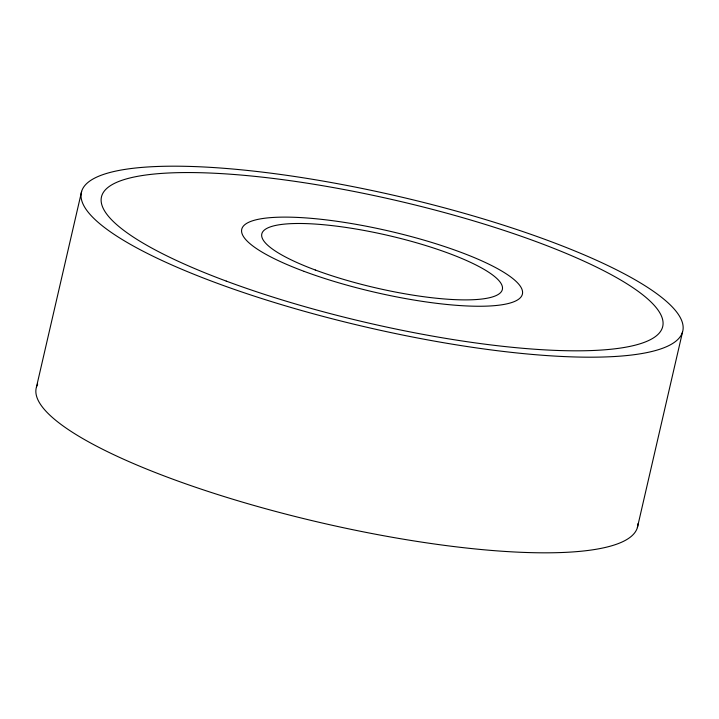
<?xml version="1.0" encoding="UTF-8"?>
<svg xmlns="http://www.w3.org/2000/svg" width="719" height="719" viewBox="0 0 719 719"><rect width="100%" height="100%" fill="white"/><g stroke="black" fill="none" stroke-linecap="round" stroke-linejoin="round"><path stroke-width="1.08" d="M36.471 386.984L81.633 191.353M637.367 527.647L682.529 332.016A308.595 67.316 13 0 0 248.612 170.565A308.595 67.316 13 0 0 215.107 282.477A308.595 67.316 13 0 0 682.529 332.016M637.978 523.639A308.595 67.316 13 0 1 319.829 522.461A308.595 67.316 13 0 1 37.649 384.153M315.29 270.002A123.434 26.927 13 0 0 502.257 289.82A123.434 26.927 13 0 0 328.691 225.236A123.434 26.927 13 0 0 315.29 270.002M304.164 271.387A144.007 31.411 13 0 0 522.291 294.502A144.007 31.411 13 0 0 319.793 219.16A144.007 31.411 13 0 0 304.164 271.387M226.242 281.093A288.022 62.832 13 0 0 662.496 327.325A288.022 62.832 13 0 0 257.51 176.64A288.022 62.832 13 0 0 226.242 281.093"/></g></svg>
